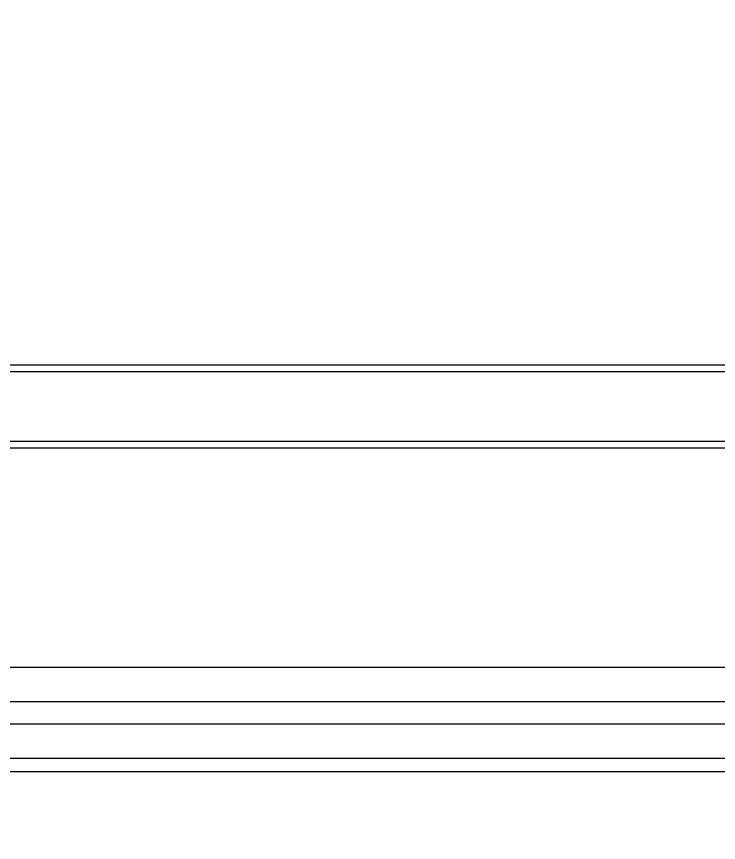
# Model space of a CAD drawing. Header units: millimetres. Extents: x 6110 to 6704, y -2661 to -1821.
# Drawn here: x 6285.84 to 6311.13, y -2357.44 to -2327.69 of the extents above; entities that cross this region are included whole.
import ezdxf

# ---------------------------------------------------------------- set-up
doc = ezdxf.new("R2010")
doc.units = ezdxf.units.MM
doc.header["$LTSCALE"] = 0.1
doc.linetypes.add('HIDDEN2', pattern=[4.7625, 3.175, -1.5875])
doc.layers.add('1', color=4, linetype='HIDDEN2', lineweight=13)
doc.layers.add('DIM', color=3, linetype='Continuous', lineweight=9)

msp = doc.modelspace()

# ---------------------------------------------------------------- hatches: boundary and pattern name
at = {"layer": 'DIM'}
h = msp.add_hatch(dxfattribs=at)
h.set_pattern_fill('ANSI31', color=2)
edge = h.paths.add_edge_path()
edge.add_line((6619.617, -2595.98), (6619.617, -1962.206))
edge.add_line((6634.617, -1966.11), (6619.617, -1966.11))
edge.add_line((6634.617, -2610.98), (6634.617, -1966.11))
edge.add_line((6634.617, -2610.98), (6184.457, -2610.98))
edge.add_line((6619.617, -2595.98), (6184.457, -2595.98))
edge.add_line((6184.457, -2610.98), (6184.457, -2595.98))

# ---------------------------------------------------------------- linework, layer by layer
at = {"layer": '1', "color": 7, "linetype": 'Continuous', "lineweight": -3}
for p, q in [((6239.382, -2340.23), (6326.882, -2340.23)), ((6326.882, -2340.48), (6239.382, -2340.48)), ((6239.382, -2342.98), (6326.882, -2342.98)), ((6326.882, -2343.23), (6239.382, -2343.23)), ((6243.986, -2351.127), (6322.279, -2351.127)), ((6322.279, -2352.375), (6243.986, -2352.375)), ((6243.193, -2353.168), (6323.072, -2353.168)), ((6323.072, -2354.417), (6243.193, -2354.417)), ((6235.569, -2354.877), (6330.696, -2354.877))]:
    msp.add_line(p, q, dxfattribs=at)

doc.saveas('drawing.dxf')
